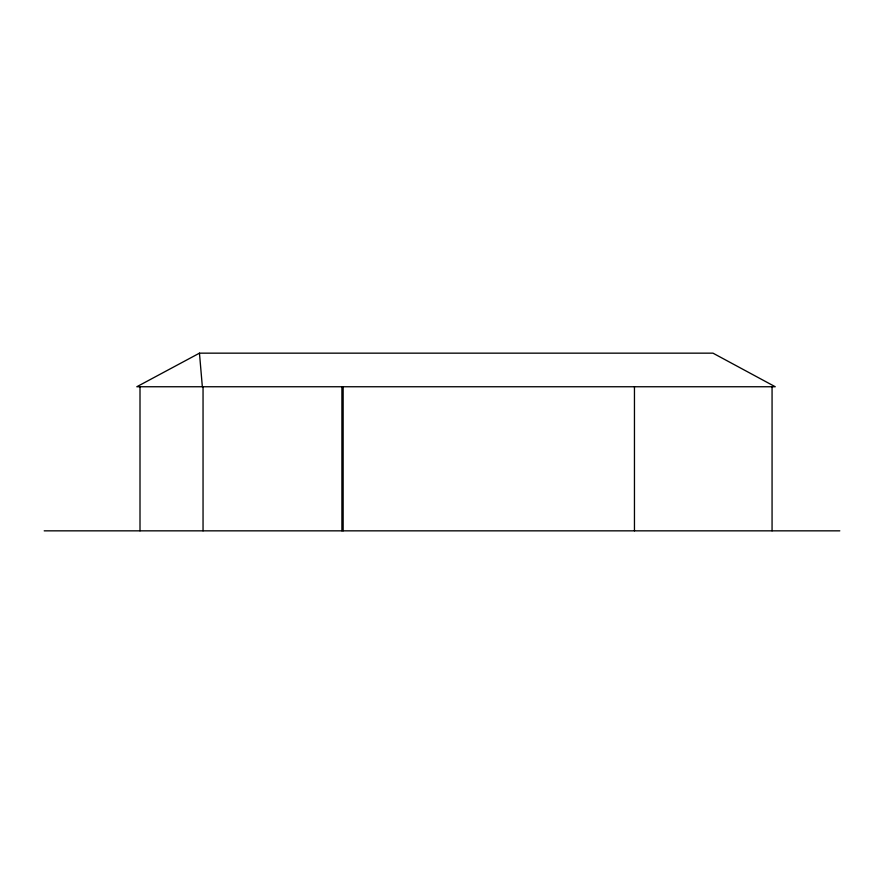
<?xml version="1.0" encoding="UTF-8"?>
<svg xmlns="http://www.w3.org/2000/svg" width="884" height="884" viewBox="0 0 884 884"><rect width="100%" height="100%" fill="white"/><g stroke="black" fill="none" stroke-linecap="round" stroke-linejoin="round"><path stroke-width="1.33" d="M199.464 353.158L136.81 386.75L775.257 386.75L712.979 353.158L199.464 353.158L202.348 386.75M44.2 530.842L839.8 530.842M772.064 386.75L772.064 530.842M634.458 386.75L634.458 530.842M343.147 386.75L343.147 530.842M341.909 386.75L341.909 530.842M203.044 386.75L203.044 530.842M140.004 386.75L140.004 530.842"/></g></svg>
